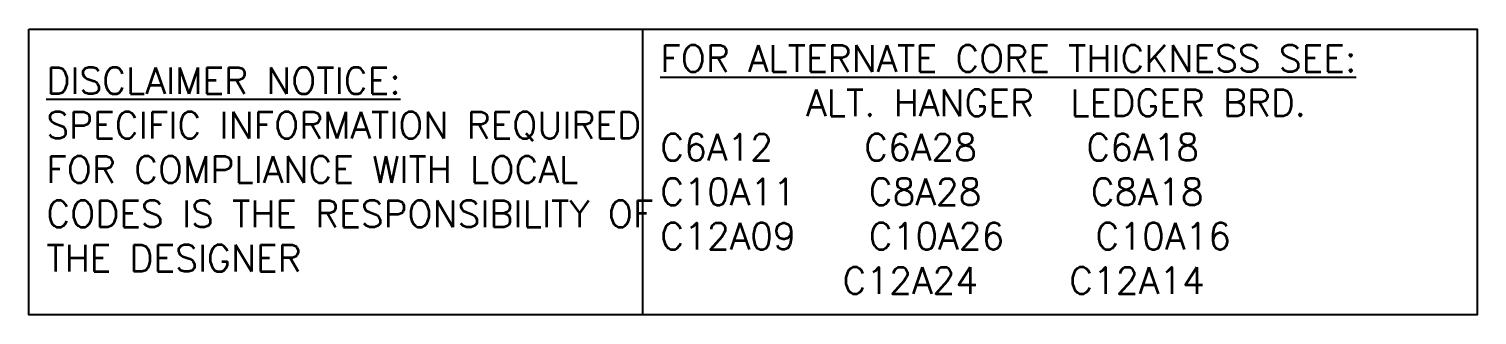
# Model space of a CAD drawing. Header units: inches. Extents: x 109 to 200.6, y 96.3 to 160.6.
# Drawn here: x 162.34 to 192.99, y 96.26 to 102.3 of the extents above; entities that cross this region are included whole.
import ezdxf

# ---------------------------------------------------------------- set-up
doc = ezdxf.new("R2010")
doc.units = ezdxf.units.IN
doc.header["$LTSCALE"] = 0.5
doc.header["$MEASUREMENT"] = 0
doc.layers.add('TEXT', color=4, linetype='Continuous')
doc.styles.get("Standard").update_dxf_attribs({"font": 'romans.shx', "height": 0.75})

msp = doc.modelspace()

# ---------------------------------------------------------------- linework, layer by layer
at = {"layer": 'TEXT'}
msp.add_lwpolyline([(162.343, 102.297), (175.327, 102.297), (175.327, 96.259), (162.343, 96.259)], close=True, dxfattribs=at)
msp.add_lwpolyline([(175.327, 102.297), (192.988, 102.297), (192.988, 96.259), (175.327, 96.259)], dxfattribs=at)

# ---------------------------------------------------------------- texts
at = {"layer": 'TEXT', "char_height": 0.5625, "attachment_point": 4}
for s, insert, width in [('{\\LFOR ALTERNATE CORE THICKNESS SEE:\\P}        ALT. HANGER  LEDGER BRD.\\PC6A12     C6A28      C6A18     \\PC10A11    C8A28      C8A18\\PC12A09    C10A26     C10A16\\P          C12A24     C12A14', (175.702, 99.331), 23.33295), ('{\\LDISCLAIMER NOTICE:}\\PSPECIFIC INFORMATION REQUIRED FOR COMPLIANCE WITH LOCAL CODES IS THE RESPONSIBILITY OF THE DESIGNER', (162.71, 99.331), 14.00235)]:
    msp.add_mtext(s, dxfattribs=dict(at, insert=insert, width=width))

doc.saveas('drawing.dxf')
